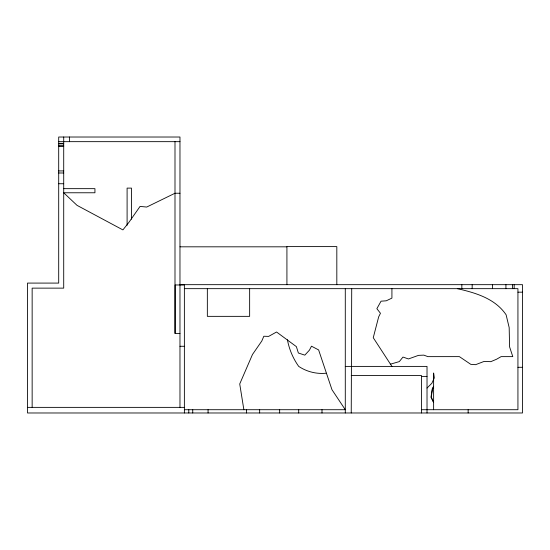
<?xml version="1.0" encoding="UTF-8"?>
<svg xmlns="http://www.w3.org/2000/svg" width="550" height="550" viewBox="0 0 550 550"><rect width="100%" height="100%" fill="white"/><g stroke="black" fill="none" stroke-linecap="round" stroke-linejoin="round"><path stroke-width="0.82" d="M351.237 412.981L351.718 288.661M433.62 386.265L432.211 388.987L431.001 397.217L433.62 402.669M433.62 386.788L432.486 388.987L431.276 397.217L433.62 402.091M427.02 388.053L431.901 383.206L434.294 377.898L433.62 372.989L433.62 409.716M390.28 364.231L399.321 361.591L402.978 357.067L408.451 358.951L418.461 355.376L423.809 355.128L427.934 356.641L459.374 356.627L470.8 364.348L475.599 364.678L484.089 361.439L490.799 361.666L496.574 359.232L501.112 356.627L512.793 356.627L509.589 346.871L509.176 327.601L506.117 314.806C495.11 298.512 475.523 292.786 457.325 288.661M58.699 141.659L179.974 141.659M58.699 143.371L63.711 143.371M58.699 143.839L63.711 143.839M58.699 145.764L63.711 145.764M58.699 146.293L63.711 146.293M58.699 170.926L63.711 170.926M58.699 172.989L63.711 172.989M58.699 183.734L63.711 183.734M63.711 188.657L94.937 188.657L94.937 192.768L63.711 192.768L77.007 205.336L122.897 229.907L128.824 222.482L140.058 206.408L146.706 207.054L174.996 193.242L179.974 193.242M179.974 246.819L286.921 246.819M179.974 284.673L522.5 284.673L522.5 412.981L27.5 412.981L27.5 283.085L58.699 283.085L58.699 137.019L179.974 137.019L179.974 407.371M184.374 288.661L517.935 288.661L517.935 409.716L421.424 409.716M517.935 292.174L522.5 292.174M179.974 333.424L174.996 333.424L174.996 141.659M179.974 346.28L184.374 346.28M345.29 366.396L427.02 366.396L427.02 412.981M517.935 367.297L522.5 367.297M351.237 375.471L421.424 375.471L421.424 412.981M421.424 376.399L427.02 376.399M27.5 407.371L184.374 407.371M184.374 409.716L345.29 409.716L331.973 389.709L318.622 349.924L311.479 346.184L309.409 350.185L304.817 355.142L298.368 353.004L296.381 346.637L276.561 332.001L268.627 336.394L263.814 336.249L261.807 341.007L252.471 354.502L239.731 383.955L243.863 409.716M391.923 366.396L373.257 337.707L378.682 316.807L380.456 313.273L376.867 308.681L381.054 301.18L386.258 300.802L391.923 298.107L391.923 288.661M514.161 284.673L514.161 288.661M512.442 284.673L512.442 288.661M505.924 284.673L505.924 288.661M492.573 284.673L492.573 288.661M472.168 284.673L472.168 288.661M468.146 409.716L468.146 412.981M461.842 284.673L461.842 288.661M345.29 288.661L345.29 412.981M336.82 284.673L336.82 246.606L286.921 246.606L286.921 284.673M321.998 409.716L321.998 412.981M298.705 409.716L298.705 412.981M279.654 409.716L279.654 412.981M259.655 409.716L259.655 412.981M249.645 288.661L249.645 316.353L207.343 316.353L207.343 288.661M246.462 409.716L246.462 412.981M208.072 409.716L208.072 412.981M192.741 409.716L192.741 412.981M188.794 409.716L188.794 412.981M184.374 412.981L184.374 284.969L175.113 284.969L175.113 333.424M131.478 219.202L131.478 188.114L127.098 188.114L127.098 225.28M69.52 137.019L69.52 141.659M63.711 137.019L63.711 288.131L32.148 288.131L32.148 407.323M287.416 339.742A67.079 67.079 0 0 0 298.705 366.396A42.068 42.068 0 0 0 326.102 373.23"/></g></svg>
